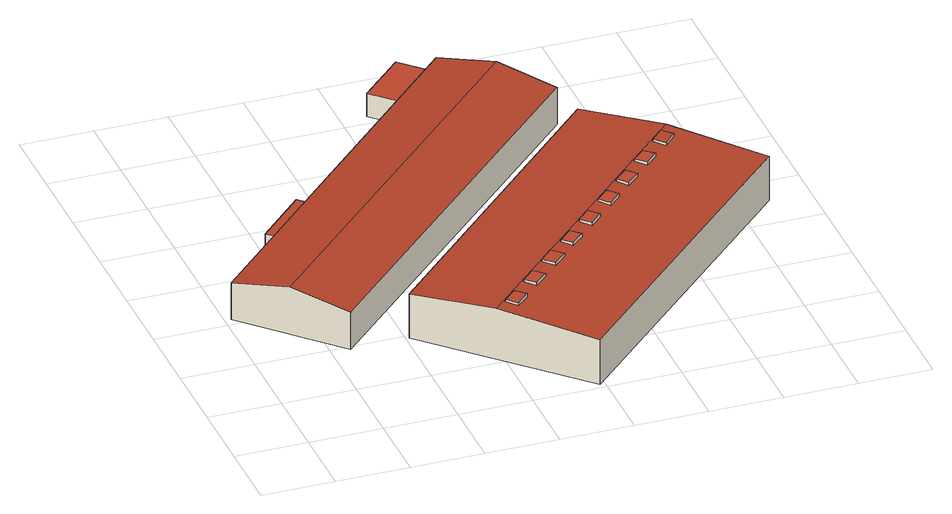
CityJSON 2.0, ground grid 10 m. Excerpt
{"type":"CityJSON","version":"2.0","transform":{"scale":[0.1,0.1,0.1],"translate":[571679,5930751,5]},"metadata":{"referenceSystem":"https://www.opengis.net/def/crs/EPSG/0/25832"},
"CityObjects":{
"building1":{"type":"Building","attributes":{"Grundfläche 2D":"1022.896974","Grundhöhe NN":"5.846"},"geometry":[{"type":"Solid","lod":"3","boundaries":[[[[0,1,2,3]],[[3,4,5,0]],[[6,7,8,9]],[[1,0,5,10,11]],[[2,1,11,12]],[[4,3,2,12,13]],[[7,14,10,5,4,13,15,8]],[[9,8,15,16]],[[6,9,16,17]],[[7,6,17,14]],[[13,12,11,10,14,17,16,15]]]],"semantics":{"surfaces":[{"type":"RoofSurface"},{"type":"WallSurface"},{"type":"GroundSurface"}],"values":[[0,0,0,1,1,1,1,1,1,1,2]]}}]},
"building2":{"type":"Building","attributes":{"Grundfläche 2D":"1317.360145","Grundhöhe NN":"5.770"},"children":["building2-1","building2-2","building2-3","building2-4","building2-5","building2-6","building2-7","building2-8","building2-9"],"geometry":[{"type":"Solid","lod":"3","boundaries":[[[[18,19,20,21,22]],[[23,24,20,19,18]],[[22,21,25,26]],[[23,18,22,26,27]],[[24,23,27,28]],[[25,21,20,24,28]],[[26,25,28,27]]]],"semantics":{"surfaces":[{"type":"RoofSurface"},{"type":"WallSurface"},{"type":"GroundSurface"}],"values":[[0,0,1,1,1,1,2]]}}]},
"building2-1":{"type":"BuildingInstallation","parents":["building2"],"geometry":[{"type":"MultiSurface","lod":"3","boundaries":[[[29,30,31,32]],[[33,34,32,31]],[[29,32,34,35]],[[35,36,30,29]],[[31,30,36,33]]],"semantics":{"surfaces":[{"type":"RoofSurface"},{"type":"WallSurface"}],"values":[0,1,1,1,1]}}]},
"building2-2":{"type":"BuildingInstallation","parents":["building2"],"geometry":[{"type":"MultiSurface","lod":"3","boundaries":[[[37,38,39,40]],[[41,42,40,39]],[[37,40,42,43]],[[43,44,38,37]],[[39,38,44,41]]],"semantics":{"surfaces":[{"type":"RoofSurface"},{"type":"WallSurface"}],"values":[0,1,1,1,1]}}]},
"building2-3":{"type":"BuildingInstallation","parents":["building2"],"geometry":[{"type":"MultiSurface","lod":"3","boundaries":[[[45,46,47,48]],[[49,50,48,47]],[[45,48,50,51]],[[51,52,46,45]],[[47,46,52,49]]],"semantics":{"surfaces":[{"type":"RoofSurface"},{"type":"WallSurface"}],"values":[0,1,1,1,1]}}]},
"building2-4":{"type":"BuildingInstallation","parents":["building2"],"geometry":[{"type":"MultiSurface","lod":"3","boundaries":[[[53,54,55,56]],[[57,58,56,55]],[[53,56,58,59]],[[59,60,54,53]],[[55,54,60,57]]],"semantics":{"surfaces":[{"type":"RoofSurface"},{"type":"WallSurface"}],"values":[0,1,1,1,1]}}]},
"building2-5":{"type":"BuildingInstallation","parents":["building2"],"geometry":[{"type":"MultiSurface","lod":"3","boundaries":[[[61,62,63,64]],[[65,66,64,63]],[[61,64,66,67]],[[67,68,62,61]],[[63,62,68,65]]],"semantics":{"surfaces":[{"type":"RoofSurface"},{"type":"WallSurface"}],"values":[0,1,1,1,1]}}]},
"building2-6":{"type":"BuildingInstallation","parents":["building2"],"geometry":[{"type":"MultiSurface","lod":"3","boundaries":[[[69,70,71,72,73]],[[71,70,69,74,75,76]],[[77,72,71,76]],[[73,72,77,78]],[[69,73,78,74]]],"semantics":{"surfaces":[{"type":"RoofSurface"},{"type":"WallSurface"}],"values":[0,1,1,1,1]}}]},
"building2-7":{"type":"BuildingInstallation","parents":["building2"],"geometry":[{"type":"MultiSurface","lod":"3","boundaries":[[[79,80,81,82]],[[83,84,82,81]],[[79,82,84,85]],[[85,86,80,79]],[[81,80,86,83]]],"semantics":{"surfaces":[{"type":"RoofSurface"},{"type":"WallSurface"}],"values":[0,1,1,1,1]}}]},
"building2-8":{"type":"BuildingInstallation","parents":["building2"],"geometry":[{"type":"MultiSurface","lod":"3","boundaries":[[[87,88,89,90]],[[90,89,91,92]],[[92,93,87,90]],[[93,94,88,87]],[[89,88,94,91]]],"semantics":{"surfaces":[{"type":"RoofSurface"},{"type":"WallSurface"}],"values":[0,1,1,1,1]}}]},
"building2-9":{"type":"BuildingInstallation","parents":["building2"],"geometry":[{"type":"MultiSurface","lod":"3","boundaries":[[[95,96,97,98]],[[98,97,99,100]],[[95,98,100,101]],[[96,95,101,102]],[[97,96,102,99]]],"semantics":{"surfaces":[{"type":"RoofSurface"},{"type":"WallSurface"}],"values":[0,1,1,1,1]}}]},
"building3":{"type":"Building","attributes":{"Grundfläche 2D":"1.366536","Grundhöhe NN":"5.846"},"geometry":[{"type":"Solid","lod":"3","boundaries":[[[[103,104,105,106]],[[107,108,106,105]],[[108,109,103,106]],[[109,110,104,103]],[[110,107,105,104]],[[110,109,108,107]]]],"semantics":{"surfaces":[{"type":"RoofSurface"},{"type":"WallSurface"},{"type":"GroundSurface"}],"values":[[0,1,1,1,1,2]]}}]},
"building4":{"type":"Building","attributes":{"Grundfläche 2D":"42.072323","Grundhöhe NN":"5.846"},"geometry":[{"type":"Solid","lod":"3","boundaries":[[[[111,112,113,114,115,116,117,118,119,120,121]],[[116,115,122,123]],[[117,116,123,124]],[[118,117,124,125]],[[119,118,125,126]],[[120,119,126,127]],[[121,120,127,128]],[[111,121,128,129]],[[112,111,129,130]],[[113,112,130,131]],[[114,113,131,132]],[[115,114,132,122]],[[122,132,131,130,129,128,127,126,125,124,123]]]],"semantics":{"surfaces":[{"type":"RoofSurface"},{"type":"WallSurface"},{"type":"GroundSurface"}],"values":[[0,1,1,1,1,1,1,1,1,1,1,1,2]]}}]}
},
"vertices":[
[67,254,78],[126,194,62],[555,618,62],[496,678,78],[436,738,62],[9,313,62],[91,414,59],[101,404,59],[166,469,59],[156,479,59],[9,313,8],[126,194,8],[555,618,8],[436,738,8],[101,404,8],[166,469,8],[156,479,8],[91,414,8],
[643,456,83],[476,291,83],[291,109,83],[393,7,74],[744,354,73],[556,544,73],[205,195,73],[393,7,8],[744,354,8],[556,544,8],[205,195,8],
[605,390,86],[592,402,86],[575,386,86],[588,373,86],[575,386,83],[588,373,81],[605,390,81],[592,402,83],
[567,352,86],[555,365,86],[537,348,86],[549,335,86],[537,348,83],[549,335,81],[567,352,81],[555,365,83],
[415,201,86],[401,215,86],[383,197,86],[397,184,86],[383,197,83],[397,184,81],[415,201,81],[401,215,83],
[643,428,85],[630,441,86],[613,423,86],[626,410,85],[613,423,83],[626,410,81],[643,428,81],[630,441,83],
[376,163,86],[363,176,86],[345,159,86],[358,146,86],[345,159,83],[358,146,81],[376,163,81],[363,176,83],
[499,310,86],[509,299,86],[512,297,86],[529,314,86],[516,327,86],[499,310,83],[509,299,82],[512,297,81],[529,314,81],[516,327,83],
[338,125,86],[325,138,86],[307,121,86],[320,108,86],[307,121,83],[320,108,81],[338,125,81],[325,138,83],
[490,276,86],[477,289,86],[460,272,86],[473,259,86],[460,272,83],[473,259,81],[490,276,81],[477,289,83],
[452,238,86],[440,251,86],[422,234,86],[434,222,86],[422,234,83],[434,222,81],[452,238,81],[440,251,83],
[360,676,28],[367,684,28],[358,693,28],[350,686,28],[358,693,8],[350,686,8],[360,676,8],[367,684,8],
[397,703,42],[396,707,42],[431,741,42],[396,776,42],[336,717,42],[370,682,42],[383,694,42],[388,693,42],[391,694,42],[394,696,42],[396,699,42],[336,717,8],[370,682,8],[383,694,8],[388,693,8],[391,694,8],[394,696,8],[396,699,8],[397,703,8],[396,707,8],[431,741,8],[396,776,8]
]}
